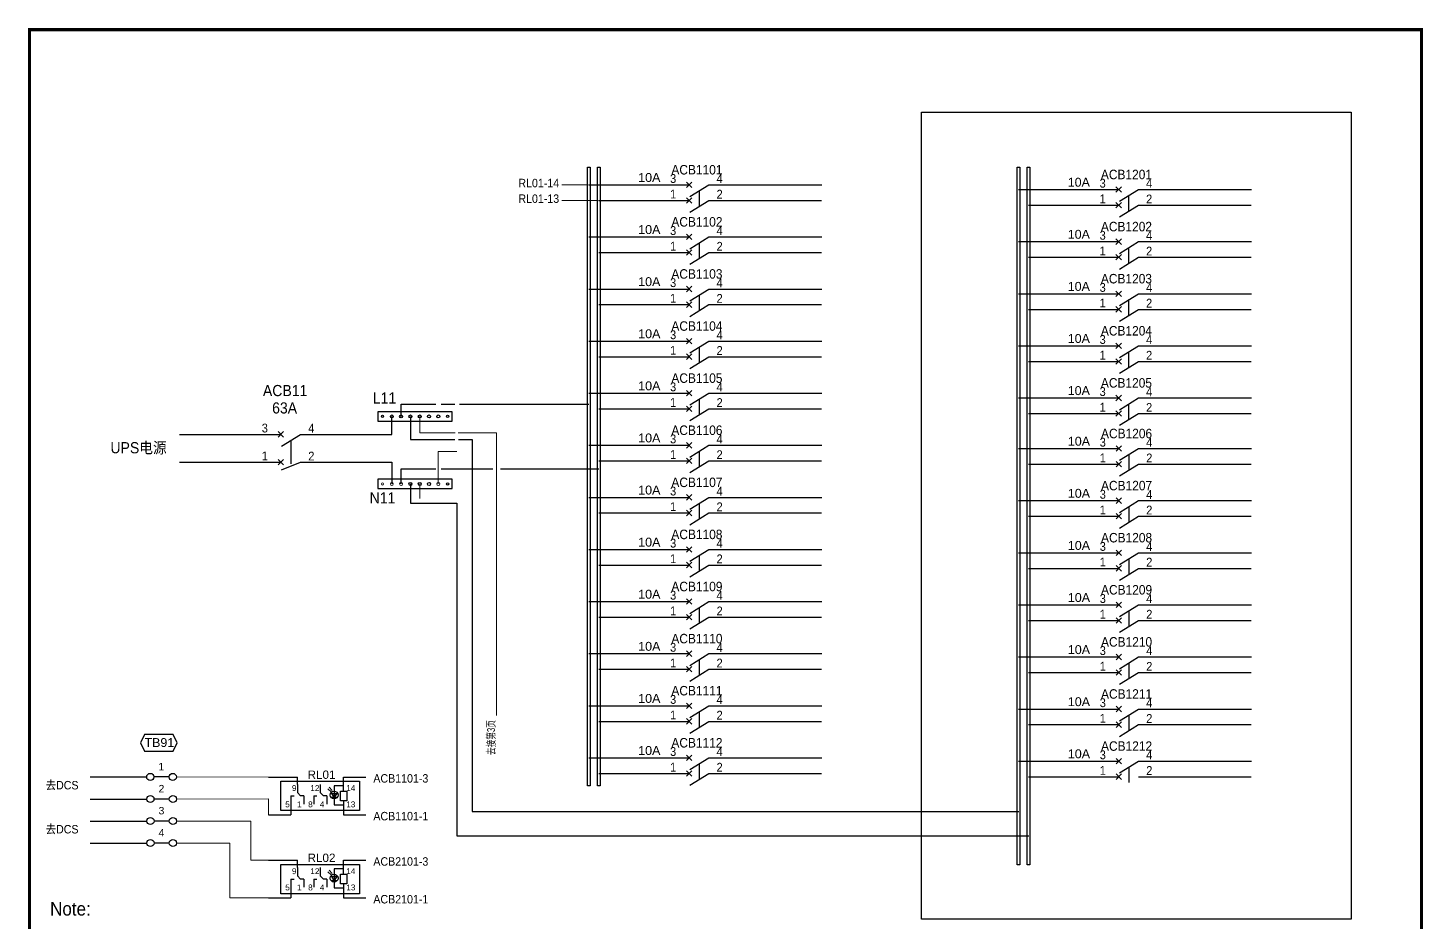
# Model space of a CAD drawing. Extents: x 79822 to 122366, y -56021 to -28815.
# Drawn here: x 91390 to 95515, y -53986 to -51342 of the extents above; entities that cross this region are included whole.
import ezdxf
from ezdxf.enums import TextEntityAlignment as Align

# ---------------------------------------------------------------- set-up
doc = ezdxf.new("R2010")
doc.units = 0
doc.header["$LTSCALE"] = 100
doc.header["$MEASUREMENT"] = 0
for name, color, linetype in [('t', 1, 'Continuous'), ('WIRING', 3, 'Continuous'), ('空气开关', 7, 'Continuous'), ('继电器', 7, 'Continuous')]:
    doc.layers.add(name, color=color, linetype=linetype)
doc.layers.add('细实线', color=7, linetype='Continuous', lineweight=20)
doc.styles.add('HZ', font='arial.ttf', dxfattribs={"width": 0.7})
doc.styles.get("Standard").update_dxf_attribs({"font": ''})
doc.styles.get('Standard').set_extended_font_data('SimSun')

# ---------------------------------------------------------------- blocks, each defined once
blk = doc.blocks.new('供电端子')
at = {"style": 'HZ', "width": 0.7}
blk.add_attdef('供电端子', (0, 0), '', height=17, dxfattribs=at)
blk = doc.blocks.new('两对触点继电器4')
at = {"linetype": 'Continuous'}
for p, q in [((-2.9, 1), (3.93, 1)), ((0, -6.94), (0, 0)), ((0, -6.94), (0, 0)), ((0, 0), (18.62, 0)), ((0, 0), (18.62, 0)), ((3.93, -0.77), (3.93, 1)), ((14.89, 1), (20.16, 1)), ((14.89, -2.31), (14.89, 1)), ((18.62, 0), (18.62, -6.94)), ((18.62, 0), (18.62, -6.94)), ((3.93, -0.77), (3.93, -2.7)), ((3.93, -2.7), (4.7, -3.47)), ((9.33, -0.77), (9.33, -2.7)), ((9.33, -2.7), (10.1, -3.47)), ((14.12, -4.63), (14.12, -2.31)), ((14.12, -2.31), (15.66, -2.31)), ((15.66, -2.31), (15.66, -4.63)), ((2.39, -3.47), (2.39, -7.94)), ((2.39, -3.47), (3.16, -3.47)), ((5.47, -3.47), (4.7, -3.47)), ((5.47, -3.47), (5.47, -5.4)), ((7.79, -3.47), (7.79, -5.4)), ((7.79, -3.47), (8.56, -3.47)), ((10.87, -3.47), (10.1, -3.47)), ((10.87, -3.47), (10.87, -5.4)), ((15.66, -4.63), (14.12, -4.63)), ((14.89, -4.63), (14.89, -7.94)), ((-2.88, -7.94), (2.39, -7.94)), ((18.62, -6.94), (0, -6.94)), ((18.62, -6.94), (0, -6.94)), ((14.89, -7.94), (20.16, -7.94))]:
    blk.add_line(p, q, dxfattribs=at)
at = {"layer": '继电器'}
for p, q in [((1.53, 0), (1.53, 0)), ((11.16, -1.79), (11.95, -2.5)), ((11.45, -1.36), (12.16, -2.15)), ((14.89, -1.06), (12.63, -1.06)), ((12.63, -1.06), (12.63, -5.58)), ((12.05, -3.79), (13.24, -3.79)), ((12.63, -5.58), (14.89, -5.58))]:
    blk.add_line(p, q, dxfattribs=at)
blk.add_lwpolyline([(0, 0), (18.62, 0), (18.62, -6.94), (0, -6.94)], close=True, dxfattribs=at)
blk.add_lwpolyline([(12.05, -2.87), (13.29, -2.87), (12.63, -3.79), (12.1, -2.87)], dxfattribs=at)
blk.add_circle((12.63, -3.27), 0.924, dxfattribs=at)
at = {"style": 'HZ'}
for s, p in [('9', (2.64, -2.31)), ('12', (6.99, -2.31)), ('14', (15.5, -2.31)), ('5', (1.05, -6.17)), ('1', (3.84, -6.17)), ('8', (6.48, -6.17)), ('4', (9.24, -6.17)), ('13', (15.5, -6.17))]:
    blk.add_text(s, height=1.4, dxfattribs=at).set_placement(p)
at = {"layer": '继电器', "style": 'HZ'}
blk.add_attdef('J1', text='', height=2, dxfattribs=at).set_placement((9.65, 0.57), align=Align.CENTER)
blk = doc.blocks.new('图框')
at = {"layer": 't', "color": 7, "const_width": 9.62}
blk.add_lwpolyline([(4115.6, -3151.6), (4115.6, 0), (0, 0), (0, -3151.6)], close=True, dxfattribs=at)
at = {"color": 7, "flags": 8}
for tag, p, height in [('DWG.NAME:', (1381.6, -2910.4), 25), ('PROJECTNAME:', (3125.5, -2912.8), 24), ('PROJECTNAME：', (3339.1, -2913.1), 25), ('DWG.NO.:', (3128.2, -3030.4), 24), ('图纸编号', (3315.4, -3052.4), 24), ('FILENO.:', (3128.7, -3106.1), 24), ('文档号', (3317.7, -3124.1), 24)]:
    blk.add_attdef(tag, p, '', height=height, dxfattribs=at)
for tag, height, p in [('A', 23, (59.9, -2974.9)), ('设计时间', 23, (213.9, -2974.9)), ('RENLIU', 24, (698.2, -2950.4)), ('SHUFENWANG', 24, (885.8, -2950.4)), ('FANGHOU', 24, (1069.7, -2950.4)), ('DANDANLI', 24, (1250, -2950.4)), ('刘仁', 23, (698.2, -3002.2)), ('王姝芬', 23, (885.8, -3002.2)), ('侯方', 23, (1069.7, -3002.2)), ('李丹丹', 23, (1250, -3002.2)), ('#10STATIONONTROLCABINETCOVER', 30, (1777.9, -3017.2)), ('REV.', 24, (59.4, -3063)), ('DATE', 24, (208.9, -3063)), ('DESCRIPTION', 24, (451.7, -3063)), ('PREPARED', 24, (698.2, -3063)), ('CHECKED', 24, (885.8, -3063)), ('SIGNED', 24, (1069.7, -3063)), ('APPROVED', 24, (1250, -3063)), ('PAGEXOFX', 24, (3953.7, -3039.1)), ('图纸名称', 30, (1777.9, -3094.7)), ('第几页共几页', 24, (3953.7, -3114.1))]:
    blk.add_attdef(tag, text='', height=height, dxfattribs=at).set_placement(p, align=Align.MIDDLE)
for tag, p in [('图纸名称:', (1377.8, -2965.9)), ('项目名称：', (3121.6, -2984.3)), ('项目名称：', (3325, -2984.3))]:
    blk.add_attdef(tag, text='', height=25, dxfattribs=at).set_placement(p, align=Align.BOTTOM_LEFT)
at = {"color": 7, "width": 0.8, "flags": 8}
blk.add_attdef('HANGZHOUHOLLYSYSAUTOMATIONCO.,LTD.', text='', height=24, dxfattribs=at).set_placement((2770.1, -3045.7), align=Align.MIDDLE)

msp = doc.modelspace()

# ---------------------------------------------------------------- linework, layer by layer
at = {"color": 43}
for p, q in [((93048.6, -51806.2), (93345.2, -51806.2)), ((93403.8, -51806.2), (93737.5, -51806.2)), ((94318.6, -51820.2), (94615.2, -51820.2)), ((94673.8, -51820.2), (95007.5, -51820.2)), ((93048.6, -51960.2), (93345.2, -51960.2)), ((93403.8, -51960.2), (93737.5, -51960.2)), ((94318.6, -51974.2), (94615.2, -51974.2)), ((94673.8, -51974.2), (95007.5, -51974.2)), ((93048.6, -52114.2), (93345.2, -52114.2)), ((93403.8, -52114.2), (93737.5, -52114.2)), ((94318.6, -52128.2), (94615.2, -52128.2)), ((94673.8, -52128.2), (95007.5, -52128.2)), ((93048.6, -52268.2), (93345.2, -52268.2)), ((93403.8, -52268.2), (93737.5, -52268.2)), ((94318.6, -52282.2), (94615.2, -52282.2)), ((94673.8, -52282.2), (95007.5, -52282.2)), ((93048.6, -52422.2), (93345.2, -52422.2)), ((93403.8, -52422.2), (93737.5, -52422.2)), ((92493.6, -52490.9), (92493.6, -52454.6)), ((92493.6, -52454.6), (92596.5, -52454.6)), ((92611.7, -52454.6), (92652.6, -52454.6)), ((92665.8, -52454.6), (93048.6, -52454.6)), ((94318.6, -52436.2), (94615.2, -52436.2)), ((94673.8, -52436.2), (95007.5, -52436.2)), ((92466.1, -52543.9), (92466.1, -52490.9)), ((92521.1, -52490.9), (92521.1, -52558.7)), ((91838.5, -52543.9), (92138, -52543.9)), ((92196.5, -52543.9), (92466.1, -52543.9)), ((92521.1, -52558.7), (92652.6, -52558.7)), ((92663.1, -52558.7), (92703.2, -52558.7)), ((92703.2, -52558.7), (92703.2, -52927.6)), ((93048.6, -52576.2), (93345.2, -52576.2)), ((93403.8, -52576.2), (93737.5, -52576.2)), ((94318.9, -52585.9), (94615.6, -52585.9)), ((94674.2, -52585.9), (95007.9, -52585.9)), ((93048.6, -52730.2), (93345.2, -52730.2)), ((93403.8, -52730.2), (93737.5, -52730.2)), ((94318.9, -52739.9), (94615.6, -52739.9)), ((94674.2, -52739.9), (95007.9, -52739.9)), ((93048.6, -52884.2), (93345.2, -52884.2)), ((93403.8, -52884.2), (93737.5, -52884.2)), ((94318.9, -52893.9), (94615.6, -52893.9)), ((94674.2, -52893.9), (95007.9, -52893.9)), ((92703.2, -52927.6), (92703.2, -53658.4)), ((93048.6, -53038.2), (93345.2, -53038.2)), ((93403.8, -53038.2), (93737.5, -53038.2)), ((94318.9, -53047.9), (94615.6, -53047.9)), ((94674.2, -53047.9), (95007.9, -53047.9)), ((93048.6, -53192.2), (93345.2, -53192.2)), ((93403.8, -53192.2), (93737.5, -53192.2)), ((94318.9, -53201.9), (94615.6, -53201.9)), ((94674.2, -53201.9), (95007.9, -53201.9)), ((93048.6, -53346.2), (93345.2, -53346.2)), ((93403.8, -53346.2), (93737.5, -53346.2)), ((94318.9, -53355.9), (94615.6, -53355.9)), ((94674.2, -53355.9), (95007.9, -53355.9)), ((93048.6, -53500.2), (93345.2, -53500.2)), ((93403.8, -53500.2), (93737.5, -53500.2)), ((94318.9, -53509.9), (94615.6, -53509.9)), ((94674.2, -53509.9), (95007.9, -53509.9)), ((92703.2, -53658.4), (94320.2, -53658.4))]:
    msp.add_line(p, q, dxfattribs=at)
at = {"color": 6}
for p, q in [((93353.3, -51814.3), (93337.2, -51798.1)), ((93337.2, -51814.3), (93353.3, -51798.1)), ((93347.3, -51841), (93403.8, -51806.2)), ((94623.3, -51828.3), (94607.2, -51812.1)), ((94607.2, -51828.3), (94623.3, -51812.1)), ((93337.2, -51860.4), (93353.3, -51844.2)), ((93353.3, -51860.4), (93337.2, -51844.2)), ((93347.3, -51887.1), (93403.8, -51852.3)), ((94617.3, -51855), (94673.8, -51820.2)), ((94607.2, -51874.4), (94623.3, -51858.2)), ((94623.3, -51874.4), (94607.2, -51858.2)), ((94617.3, -51901.1), (94673.8, -51866.3)), ((93353.3, -51968.3), (93337.2, -51952.1)), ((93337.2, -51968.3), (93353.3, -51952.1)), ((93347.3, -51995), (93403.8, -51960.2)), ((94623.3, -51982.3), (94607.2, -51966.1)), ((94607.2, -51982.3), (94623.3, -51966.1)), ((94617.3, -52009), (94673.8, -51974.2)), ((93353.3, -52014.4), (93337.2, -51998.2)), ((93337.2, -52014.4), (93353.3, -51998.2)), ((93347.3, -52041.1), (93403.8, -52006.3)), ((94623.3, -52028.4), (94607.2, -52012.2)), ((94607.2, -52028.4), (94623.3, -52012.2)), ((94617.3, -52055.1), (94673.8, -52020.3)), ((93337.2, -52122.3), (93353.3, -52106.1)), ((93353.3, -52122.3), (93337.2, -52106.1)), ((93347.3, -52149), (93403.8, -52114.2)), ((94607.2, -52136.3), (94623.3, -52120.1)), ((94623.3, -52136.3), (94607.2, -52120.1)), ((94617.3, -52163), (94673.8, -52128.2)), ((93337.2, -52168.4), (93353.3, -52152.2)), ((93353.3, -52168.4), (93337.2, -52152.2)), ((93347.3, -52195.1), (93403.8, -52160.3)), ((94607.2, -52182.4), (94623.3, -52166.2)), ((94623.3, -52182.4), (94607.2, -52166.2)), ((94617.3, -52209.1), (94673.8, -52174.3)), ((93353.3, -52276.3), (93337.2, -52260.1)), ((93337.2, -52276.3), (93353.3, -52260.1)), ((93353.3, -52322.4), (93337.2, -52306.2)), ((93337.2, -52322.4), (93353.3, -52306.2)), ((93347.3, -52303), (93403.8, -52268.2)), ((94623.3, -52290.3), (94607.2, -52274.1)), ((94607.2, -52290.3), (94623.3, -52274.1)), ((94617.3, -52317), (94673.8, -52282.2)), ((93347.3, -52349.1), (93403.8, -52314.3)), ((94623.3, -52336.4), (94607.2, -52320.2)), ((94607.2, -52336.4), (94623.3, -52320.2)), ((94617.3, -52363.1), (94673.8, -52328.3)), ((93337.2, -52430.3), (93353.3, -52414.1)), ((93353.3, -52430.3), (93337.2, -52414.1)), ((93347.3, -52457), (93403.8, -52422.2)), ((94607.2, -52444.3), (94623.3, -52428.1)), ((94623.3, -52444.3), (94607.2, -52428.1)), ((93337.2, -52476.4), (93353.3, -52460.2)), ((93353.3, -52476.4), (93337.2, -52460.2)), ((93347.3, -52503.1), (93403.8, -52468.3)), ((94617.3, -52471), (94673.8, -52436.2)), ((94607.2, -52490.4), (94623.3, -52474.2)), ((94623.3, -52490.4), (94607.2, -52474.2)), ((94617.3, -52517.1), (94673.8, -52482.3)), ((93353.3, -52584.3), (93337.2, -52568.1)), ((93337.2, -52584.3), (93353.3, -52568.1)), ((93347.3, -52611), (93403.8, -52576.2)), ((94623.7, -52594), (94607.5, -52577.8)), ((94607.5, -52594), (94623.7, -52577.8)), ((94617.7, -52620.6), (94674.2, -52585.9)), ((93353.3, -52630.4), (93337.2, -52614.2)), ((93337.2, -52630.4), (93353.3, -52614.2)), ((93347.3, -52657.1), (93403.8, -52622.3)), ((94623.7, -52640.1), (94607.5, -52623.9)), ((94607.5, -52640.1), (94623.7, -52623.9)), ((94617.7, -52666.8), (94674.2, -52632)), ((93353.3, -52738.3), (93337.2, -52722.1)), ((93337.2, -52738.3), (93353.3, -52722.1)), ((93347.3, -52765), (93403.8, -52730.2)), ((94623.7, -52748), (94607.5, -52731.8)), ((94607.5, -52748), (94623.7, -52731.8)), ((94617.7, -52774.6), (94674.2, -52739.9)), ((93353.3, -52784.4), (93337.2, -52768.2)), ((93337.2, -52784.4), (93353.3, -52768.2)), ((93347.3, -52811.1), (93403.8, -52776.3)), ((94623.7, -52794.1), (94607.5, -52777.9)), ((94607.5, -52794.1), (94623.7, -52777.9)), ((94617.7, -52820.8), (94674.2, -52786)), ((93337.2, -52892.3), (93353.3, -52876.1)), ((93353.3, -52892.3), (93337.2, -52876.1)), ((93347.3, -52919), (93403.8, -52884.2)), ((94607.5, -52902), (94623.7, -52885.8)), ((94623.7, -52902), (94607.5, -52885.8)), ((93337.2, -52938.4), (93353.3, -52922.2)), ((93353.3, -52938.4), (93337.2, -52922.2)), ((94617.7, -52928.6), (94674.2, -52893.9)), ((93347.3, -52965.1), (93403.8, -52930.3)), ((94607.5, -52948.1), (94623.7, -52931.9)), ((94623.7, -52948.1), (94607.5, -52931.9)), ((94617.7, -52974.8), (94674.2, -52940)), ((93353.3, -53046.3), (93337.2, -53030.1)), ((93337.2, -53046.3), (93353.3, -53030.1)), ((93347.3, -53073), (93403.8, -53038.2)), ((94623.7, -53056), (94607.5, -53039.8)), ((94607.5, -53056), (94623.7, -53039.8)), ((94617.7, -53082.6), (94674.2, -53047.9)), ((93353.3, -53092.4), (93337.2, -53076.2)), ((93337.2, -53092.4), (93353.3, -53076.2)), ((93347.3, -53119.1), (93403.8, -53084.3)), ((94623.7, -53102.1), (94607.5, -53085.9)), ((94607.5, -53102.1), (94623.7, -53085.9)), ((94617.7, -53128.8), (94674.2, -53094)), ((93353.3, -53200.3), (93337.2, -53184.1)), ((93337.2, -53200.3), (93353.3, -53184.1)), ((93347.3, -53227), (93403.8, -53192.2)), ((94623.7, -53210), (94607.5, -53193.8)), ((94607.5, -53210), (94623.7, -53193.8)), ((94617.7, -53236.6), (94674.2, -53201.9)), ((93353.3, -53246.4), (93337.2, -53230.2)), ((93337.2, -53246.4), (93353.3, -53230.2)), ((93347.3, -53273.1), (93403.8, -53238.3)), ((94623.7, -53256.1), (94607.5, -53239.9)), ((94607.5, -53256.1), (94623.7, -53239.9)), ((94617.7, -53282.8), (94674.2, -53248)), ((93353.3, -53354.3), (93337.2, -53338.1)), ((93337.2, -53354.3), (93353.3, -53338.1)), ((93347.3, -53381), (93403.8, -53346.2)), ((94623.7, -53364), (94607.5, -53347.8)), ((94607.5, -53364), (94623.7, -53347.8)), ((94617.7, -53390.6), (94674.2, -53355.9)), ((93353.3, -53400.4), (93337.2, -53384.2)), ((93337.2, -53400.4), (93353.3, -53384.2)), ((93347.3, -53427.1), (93403.8, -53392.3)), ((94623.7, -53410.1), (94607.5, -53393.9)), ((94607.5, -53410.1), (94623.7, -53393.9)), ((94617.7, -53436.8), (94674.2, -53402)), ((93337.2, -53508.3), (93353.3, -53492.1)), ((93353.3, -53508.3), (93337.2, -53492.1)), ((93347.3, -53535), (93403.8, -53500.2)), ((94607.5, -53518), (94623.7, -53501.8)), ((94623.7, -53518), (94607.5, -53501.8)), ((93337.2, -53554.4), (93353.3, -53538.2)), ((93353.3, -53554.4), (93337.2, -53538.2)), ((94617.7, -53544.6), (94674.2, -53509.9)), ((93347.3, -53581.1), (93403.8, -53546.3)), ((94607.5, -53564.1), (94623.7, -53547.9)), ((94623.7, -53564.1), (94607.5, -53547.9))]:
    msp.add_line(p, q, dxfattribs=at)
at = {"color": 5}
for p, q in [((93078.3, -51852.3), (93345.2, -51852.3)), ((93403.8, -51852.3), (93736.9, -51852.3)), ((94348.3, -51866.3), (94615.2, -51866.3)), ((94673.8, -51866.3), (95006.9, -51866.3)), ((93078.3, -52006.3), (93345.2, -52006.3)), ((93403.8, -52006.3), (93736.9, -52006.3)), ((94348.3, -52020.3), (94615.2, -52020.3)), ((94673.8, -52020.3), (95006.9, -52020.3)), ((93078.3, -52160.3), (93345.2, -52160.3)), ((93403.8, -52160.3), (93736.9, -52160.3)), ((94348.3, -52174.3), (94615.2, -52174.3)), ((94673.8, -52174.3), (95006.9, -52174.3)), ((93078.3, -52314.3), (93345.2, -52314.3)), ((93403.8, -52314.3), (93736.9, -52314.3)), ((94348.3, -52328.3), (94615.2, -52328.3)), ((94673.8, -52328.3), (95006.9, -52328.3)), ((93078.3, -52468.3), (93345.2, -52468.3)), ((93403.8, -52468.3), (93736.9, -52468.3)), ((94348.3, -52482.3), (94615.2, -52482.3)), ((94673.8, -52482.3), (95006.9, -52482.3)), ((91838.4, -52626.3), (92138, -52626.3)), ((92196.5, -52626.3), (92466.1, -52626.3)), ((92466.1, -52626.3), (92466.1, -52690.6)), ((93078.3, -52622.3), (93345.2, -52622.3)), ((93403.8, -52622.3), (93736.9, -52622.3)), ((94348.6, -52632), (94615.6, -52632)), ((94674.2, -52632), (95007.3, -52632)), ((92493.6, -52690.6), (92493.6, -52646)), ((92493.6, -52646), (92596.5, -52646)), ((92612, -52646), (92712, -52646)), ((92712, -52646), (92765, -52646)), ((92787.7, -52646), (92820.8, -52646)), ((92820.8, -52646), (93078.3, -52646)), ((92521.1, -52690.6), (92521.1, -52746.9)), ((92521.1, -52746.9), (92658.6, -52746.9)), ((92658.6, -52746.9), (92658.6, -52927.1)), ((93078.3, -52776.3), (93345.2, -52776.3)), ((93403.8, -52776.3), (93736.9, -52776.3)), ((94348.6, -52786), (94615.6, -52786)), ((94674.2, -52786), (95007.3, -52786)), ((92658.6, -52927.1), (92658.6, -53731.1)), ((93078.3, -52930.3), (93345.2, -52930.3)), ((93403.8, -52930.3), (93736.9, -52930.3)), ((94348.6, -52940), (94615.6, -52940)), ((94674.2, -52940), (95007.3, -52940)), ((93078.3, -53084.3), (93345.2, -53084.3)), ((93403.8, -53084.3), (93736.9, -53084.3)), ((94348.6, -53094), (94615.6, -53094)), ((94674.2, -53094), (95007.3, -53094)), ((93078.3, -53238.3), (93345.2, -53238.3)), ((93403.8, -53238.3), (93736.9, -53238.3)), ((94348.6, -53248), (94615.6, -53248)), ((94674.2, -53248), (95007.3, -53248)), ((93078.3, -53392.3), (93345.2, -53392.3)), ((93403.8, -53392.3), (93736.9, -53392.3)), ((94348.6, -53402), (94615.6, -53402)), ((94674.2, -53402), (95007.3, -53402)), ((93078.3, -53546.3), (93345.2, -53546.3)), ((93403.8, -53546.3), (93736.9, -53546.3)), ((94348.6, -53556), (94615.6, -53556)), ((94674.2, -53556), (95007.3, -53556)), ((92658.6, -53731.1), (94350, -53731.1))]:
    msp.add_line(p, q, dxfattribs=at)
for p, q in [((92146, -52552), (92129.9, -52535.8)), ((92129.9, -52552), (92146, -52535.8)), ((92140, -52578.7), (92196.5, -52543.9)), ((92129.9, -52634.4), (92146, -52618.2)), ((92146, -52634.4), (92129.9, -52618.2)), ((92140, -52648.4), (92196.5, -52626.3))]:
    msp.add_line(p, q)
at = {"color": 7}
for p, q in [((91574, -53556.7), (91741.4, -53556.7)), ((91574, -53621.9), (91741.7, -53621.9)), ((91574, -53686.9), (91741.8, -53686.9)), ((91574, -53752), (91741.8, -53752))]:
    msp.add_line(p, q, dxfattribs=at)
at = {"color": 7, "linetype": 'Continuous'}
for p, q in [((91807.8, -53556.7), (91762.5, -53556.7)), ((91808.2, -53621.9), (91762.9, -53621.9)), ((91808.2, -53686.9), (91763, -53686.9)), ((91808.2, -53752), (91763, -53752))]:
    msp.add_line(p, q, dxfattribs=at)
at = {"color": 1}
msp.add_lwpolyline([(94031.8, -51591.9), (95302.4, -51591.9), (95302.4, -53976.9), (94031.8, -53976.9)], close=True, dxfattribs=at)
at = {"color": 43}
for points in [[(93052.6, -51754.5), (93052.6, -53583.3), (93044.7, -53583.3), (93044.7, -51754.5)], [(94323.3, -51754.5), (94323.3, -53816.2), (94315.5, -53816.2), (94315.5, -51754.5)], [(92424.9, -52504.7), (92644.9, -52504.7), (92644.9, -52477.2), (92424.9, -52477.2)]]:
    msp.add_lwpolyline(points, close=True, dxfattribs=at)
at = {"color": 5}
for points in [[(93081.7, -51754.5), (93081.7, -53583.3), (93073.9, -53583.3), (93073.9, -51754.5)], [(94352.5, -51754.5), (94352.5, -53816.2), (94344.6, -53816.2), (94344.6, -51754.5)], [(92424.9, -52704.3), (92644.9, -52704.3), (92644.9, -52676.8), (92424.9, -52676.8)]]:
    msp.add_lwpolyline(points, close=True, dxfattribs=at)
at = {"color": 3}
msp.add_lwpolyline([(91819.5, -53431.6), (91734.8, -53431.6), (91722.7, -53455.8), (91734.8, -53480), (91819.5, -53480), (91831.6, -53455.8), (91819.5, -53431.6)], dxfattribs=at)
for centre, radius in [((92438.6, -52490.9), 3.3), ((92466.1, -52490.9), 4.4), ((92493.6, -52490.9), 4.4), ((92521.1, -52490.9), 4.4), ((92548.6, -52490.9), 4.4), ((92576.1, -52490.9), 4.4), ((92603.6, -52490.9), 4.4), ((92631.1, -52490.9), 3.3), ((92521.1, -52690.6), 4.4), ((92548.6, -52690.6), 4.4), ((92576.1, -52690.6), 4.4), ((92631.1, -52690.6), 3.3)]:
    msp.add_circle(centre, radius)
at = {"lineweight": 20}
for centre, radius in [((92438.6, -52690.6), 3.3), ((92466.1, -52690.6), 4.4), ((92493.6, -52690.6), 4.4), ((92603.6, -52690.6), 4.4)]:
    msp.add_circle(centre, radius, dxfattribs=at)
at = {"layer": 'WIRING', "color": 3}
for centre in [(91751.9, -53556.7), (91818.4, -53556.7), (91752.3, -53621.9), (91818.8, -53621.9), (91752.4, -53686.9), (91818.8, -53686.9), (91752.4, -53752), (91818.8, -53752)]:
    msp.add_circle(centre, 10.6, dxfattribs=at)
at = {"layer": '空气开关', "color": 6}
for p, q in [((93375.6, -51869.7), (93375.6, -51823.6)), ((94645.6, -51883.7), (94645.6, -51837.6)), ((93375.6, -52023.7), (93375.6, -51977.6)), ((94645.6, -52037.7), (94645.6, -51991.6)), ((93375.6, -52177.7), (93375.6, -52131.6)), ((94645.6, -52191.7), (94645.6, -52145.6)), ((93375.6, -52331.7), (93375.6, -52285.6)), ((94645.6, -52345.7), (94645.6, -52299.6)), ((93375.6, -52485.7), (93375.6, -52439.6)), ((94645.6, -52499.7), (94645.6, -52453.6)), ((93375.6, -52639.7), (93375.6, -52593.6)), ((94645.9, -52649.4), (94645.9, -52603.3)), ((93375.6, -52793.7), (93375.6, -52747.6)), ((94645.9, -52803.4), (94645.9, -52757.3)), ((93375.6, -52947.7), (93375.6, -52901.6)), ((94645.9, -52957.4), (94645.9, -52911.3)), ((93375.6, -53101.7), (93375.6, -53055.6)), ((94645.9, -53111.4), (94645.9, -53065.3)), ((93375.6, -53255.7), (93375.6, -53209.6)), ((94645.9, -53265.4), (94645.9, -53219.3)), ((93375.6, -53409.7), (93375.6, -53363.6)), ((94645.9, -53419.4), (94645.9, -53373.3)), ((93375.6, -53563.7), (93375.6, -53517.6)), ((94645.9, -53573.4), (94645.9, -53527.3))]:
    msp.add_line(p, q, dxfattribs=at)
at = {"layer": '空气开关'}
msp.add_line((92168.3, -52631), (92168.3, -52561.3), dxfattribs=at)
at = {"layer": '细实线', "color": 43}
for p, q in [((93046.5, -51806.4), (92968.3, -51806.4)), ((92548.6, -52490.9), (92548.6, -52539.8)), ((92548.6, -52539.8), (92653, -52539.8)), ((92662, -52539.8), (92775.4, -52539.8)), ((92775.4, -52539.8), (92775.4, -53375.2))]:
    msp.add_line(p, q, dxfattribs=at)
at = {"layer": '细实线', "color": 5}
for p, q in [((93076.2, -51852.5), (92968.3, -51852.5)), ((92603.6, -52690.6), (92603.6, -52594.5)), ((92603.6, -52594.5), (92658, -52594.5)), ((92548.6, -52690.6), (92548.6, -52733.8))]:
    msp.add_line(p, q, dxfattribs=at)
at = {"layer": '细实线', "color": 0}
for p, q in [((92101.6, -53556.9), (91829, -53556.7)), ((92101.8, -53621.6), (91829.4, -53621.9)), ((92101.8, -53668.5), (92101.8, -53621.6)), ((91829.4, -53686.9), (92049.1, -53686.9)), ((92049.1, -53802.6), (92049.1, -53686.9)), ((91829.4, -53752), (91987.1, -53752)), ((91987.1, -53752), (91987.1, -53914.2)), ((92101.6, -53802.6), (92049.1, -53802.6)), ((92101.8, -53914.2), (91987.1, -53914.2))]:
    msp.add_line(p, q, dxfattribs=at)

# ---------------------------------------------------------------- block references
at = {"color": 1}
msp.add_blockref('图框', (91394.9, -51347.2), dxfattribs=at)
ref = msp.add_blockref('供电端子', (93227.4, -51797.7), dxfattribs=dict(xscale=0.9349999999976717, yscale=0.9349999999976717))
ref.add_attrib('供电端子', '10A', dxfattribs={"height": 26.4, "style": 'HZ'}).set_placement((93227.4, -51797.7), align=Align.CENTER)
ref = msp.add_blockref('供电端子', (93368.2, -51775.7), dxfattribs=dict(xscale=0.9349999999976717, yscale=0.9349999999976717))
ref.add_attrib('供电端子', 'ACB1101', dxfattribs={"height": 28.05, "style": 'HZ', "width": 0.9}).set_placement((93368.2, -51775.7), align=Align.CENTER)
ref = msp.add_blockref('供电端子', (94638.2, -51789.7), dxfattribs=dict(xscale=0.9349999999976717, yscale=0.9349999999976717))
ref.add_attrib('供电端子', 'ACB1201', dxfattribs={"height": 28.05, "style": 'HZ', "width": 0.9}).set_placement((94638.2, -51789.7), align=Align.CENTER)
ref = msp.add_blockref('供电端子', (92840.3, -51813.5), dxfattribs=dict(xscale=0.9349999999976717, yscale=0.9349999999976717))
ref.add_attrib('供电端子', 'RL01-14', (92840.3, -51813.5), dxfattribs={"height": 25, "style": 'HZ', "width": 0.9})
ref = msp.add_blockref('供电端子', (94497.4, -51811.7), dxfattribs=dict(xscale=0.9349999999976717, yscale=0.9349999999976717))
ref.add_attrib('供电端子', '10A', dxfattribs={"height": 26.4, "style": 'HZ'}).set_placement((94497.4, -51811.7), align=Align.CENTER)
ref = msp.add_blockref('供电端子', (92840.3, -51859.6), dxfattribs=dict(xscale=0.9349999999976717, yscale=0.9349999999976717))
ref.add_attrib('供电端子', 'RL01-13', (92840.3, -51859.6), dxfattribs={"height": 25, "style": 'HZ', "width": 0.9})
ref = msp.add_blockref('供电端子', (93227.4, -51951.7), dxfattribs=dict(xscale=0.9349999999976717, yscale=0.9349999999976717))
ref.add_attrib('供电端子', '10A', dxfattribs={"height": 26.4, "style": 'HZ'}).set_placement((93227.4, -51951.7), align=Align.CENTER)
ref = msp.add_blockref('供电端子', (93368.2, -51929.7), dxfattribs=dict(xscale=0.9349999999976717, yscale=0.9349999999976717))
ref.add_attrib('供电端子', 'ACB1102', dxfattribs={"height": 28.05, "style": 'HZ', "width": 0.9}).set_placement((93368.2, -51929.7), align=Align.CENTER)
ref = msp.add_blockref('供电端子', (94638.2, -51943.7), dxfattribs=dict(xscale=0.9349999999976717, yscale=0.9349999999976717))
ref.add_attrib('供电端子', 'ACB1202', dxfattribs={"height": 28.05, "style": 'HZ', "width": 0.9}).set_placement((94638.2, -51943.7), align=Align.CENTER)
ref = msp.add_blockref('供电端子', (94497.4, -51965.7), dxfattribs=dict(xscale=0.9349999999976717, yscale=0.9349999999976717))
ref.add_attrib('供电端子', '10A', dxfattribs={"height": 26.4, "style": 'HZ'}).set_placement((94497.4, -51965.7), align=Align.CENTER)
ref = msp.add_blockref('供电端子', (93368.2, -52083.7), dxfattribs=dict(xscale=0.9349999999976717, yscale=0.9349999999976717))
ref.add_attrib('供电端子', 'ACB1103', dxfattribs={"height": 28.05, "style": 'HZ', "width": 0.9}).set_placement((93368.2, -52083.7), align=Align.CENTER)
ref = msp.add_blockref('供电端子', (93227.4, -52105.7), dxfattribs=dict(xscale=0.9349999999976717, yscale=0.9349999999976717))
ref.add_attrib('供电端子', '10A', dxfattribs={"height": 26.4, "style": 'HZ'}).set_placement((93227.4, -52105.7), align=Align.CENTER)
ref = msp.add_blockref('供电端子', (94497.4, -52119.7), dxfattribs=dict(xscale=0.9349999999976717, yscale=0.9349999999976717))
ref.add_attrib('供电端子', '10A', dxfattribs={"height": 26.4, "style": 'HZ'}).set_placement((94497.4, -52119.7), align=Align.CENTER)
ref = msp.add_blockref('供电端子', (94638.2, -52097.7), dxfattribs=dict(xscale=0.9349999999976717, yscale=0.9349999999976717))
ref.add_attrib('供电端子', 'ACB1203', dxfattribs={"height": 28.05, "style": 'HZ', "width": 0.9}).set_placement((94638.2, -52097.7), align=Align.CENTER)
ref = msp.add_blockref('供电端子', (93368.2, -52237.7), dxfattribs=dict(xscale=0.9349999999976717, yscale=0.9349999999976717))
ref.add_attrib('供电端子', 'ACB1104', dxfattribs={"height": 28.05, "style": 'HZ', "width": 0.9}).set_placement((93368.2, -52237.7), align=Align.CENTER)
ref = msp.add_blockref('供电端子', (94638.2, -52251.7), dxfattribs=dict(xscale=0.9349999999976717, yscale=0.9349999999976717))
ref.add_attrib('供电端子', 'ACB1204', dxfattribs={"height": 28.05, "style": 'HZ', "width": 0.9}).set_placement((94638.2, -52251.7), align=Align.CENTER)
ref = msp.add_blockref('供电端子', (93227.4, -52259.7), dxfattribs=dict(xscale=0.9349999999976717, yscale=0.9349999999976717))
ref.add_attrib('供电端子', '10A', dxfattribs={"height": 26.4, "style": 'HZ'}).set_placement((93227.4, -52259.7), align=Align.CENTER)
ref = msp.add_blockref('供电端子', (94497.4, -52273.7), dxfattribs=dict(xscale=0.9349999999976717, yscale=0.9349999999976717))
ref.add_attrib('供电端子', '10A', dxfattribs={"height": 26.4, "style": 'HZ'}).set_placement((94497.4, -52273.7), align=Align.CENTER)
ref = msp.add_blockref('供电端子', (93227.4, -52413.7), dxfattribs=dict(xscale=0.9349999999976717, yscale=0.9349999999976717))
ref.add_attrib('供电端子', '10A', dxfattribs={"height": 26.4, "style": 'HZ'}).set_placement((93227.4, -52413.7), align=Align.CENTER)
ref = msp.add_blockref('供电端子', (93368.2, -52391.7), dxfattribs=dict(xscale=0.9349999999976717, yscale=0.9349999999976717))
ref.add_attrib('供电端子', 'ACB1105', dxfattribs={"height": 28.05, "style": 'HZ', "width": 0.9}).set_placement((93368.2, -52391.7), align=Align.CENTER)
ref = msp.add_blockref('供电端子', (94638.2, -52405.7), dxfattribs=dict(xscale=0.9349999999976717, yscale=0.9349999999976717))
ref.add_attrib('供电端子', 'ACB1205', dxfattribs={"height": 28.05, "style": 'HZ', "width": 0.9}).set_placement((94638.2, -52405.7), align=Align.CENTER)
ref = msp.add_blockref('供电端子', (94497.4, -52427.7), dxfattribs=dict(xscale=0.9349999999976717, yscale=0.9349999999976717))
ref.add_attrib('供电端子', '10A', dxfattribs={"height": 26.4, "style": 'HZ'}).set_placement((94497.4, -52427.7), align=Align.CENTER)
ref = msp.add_blockref('供电端子', (93227.4, -52567.7), dxfattribs=dict(xscale=0.9349999999976717, yscale=0.9349999999976717))
ref.add_attrib('供电端子', '10A', dxfattribs={"height": 26.4, "style": 'HZ'}).set_placement((93227.4, -52567.7), align=Align.CENTER)
ref = msp.add_blockref('供电端子', (93368.2, -52545.7), dxfattribs=dict(xscale=0.9349999999976717, yscale=0.9349999999976717))
ref.add_attrib('供电端子', 'ACB1106', dxfattribs={"height": 28.05, "style": 'HZ', "width": 0.9}).set_placement((93368.2, -52545.7), align=Align.CENTER)
ref = msp.add_blockref('供电端子', (94497.8, -52577.4), dxfattribs=dict(xscale=0.9349999999976717, yscale=0.9349999999976717))
ref.add_attrib('供电端子', '10A', dxfattribs={"height": 26.4, "style": 'HZ'}).set_placement((94497.8, -52577.4), align=Align.CENTER)
ref = msp.add_blockref('供电端子', (94638.6, -52555.4), dxfattribs=dict(xscale=0.9349999999976717, yscale=0.9349999999976717))
ref.add_attrib('供电端子', 'ACB1206', dxfattribs={"height": 28.05, "style": 'HZ', "width": 0.9}).set_placement((94638.6, -52555.4), align=Align.CENTER)
ref = msp.add_blockref('供电端子', (93368.2, -52699.7), dxfattribs=dict(xscale=0.9349999999976717, yscale=0.9349999999976717))
ref.add_attrib('供电端子', 'ACB1107', dxfattribs={"height": 28.05, "style": 'HZ', "width": 0.9}).set_placement((93368.2, -52699.7), align=Align.CENTER)
ref = msp.add_blockref('供电端子', (93227.4, -52721.7), dxfattribs=dict(xscale=0.9349999999976717, yscale=0.9349999999976717))
ref.add_attrib('供电端子', '10A', dxfattribs={"height": 26.4, "style": 'HZ'}).set_placement((93227.4, -52721.7), align=Align.CENTER)
ref = msp.add_blockref('供电端子', (94497.8, -52731.4), dxfattribs=dict(xscale=0.9349999999976717, yscale=0.9349999999976717))
ref.add_attrib('供电端子', '10A', dxfattribs={"height": 26.4, "style": 'HZ'}).set_placement((94497.8, -52731.4), align=Align.CENTER)
ref = msp.add_blockref('供电端子', (94638.6, -52709.4), dxfattribs=dict(xscale=0.9349999999976717, yscale=0.9349999999976717))
ref.add_attrib('供电端子', 'ACB1207', dxfattribs={"height": 28.05, "style": 'HZ', "width": 0.9}).set_placement((94638.6, -52709.4), align=Align.CENTER)
ref = msp.add_blockref('供电端子', (93368.2, -52853.7), dxfattribs=dict(xscale=0.9349999999976717, yscale=0.9349999999976717))
ref.add_attrib('供电端子', 'ACB1108', dxfattribs={"height": 28.05, "style": 'HZ', "width": 0.9}).set_placement((93368.2, -52853.7), align=Align.CENTER)
ref = msp.add_blockref('供电端子', (94638.6, -52863.4), dxfattribs=dict(xscale=0.9349999999976717, yscale=0.9349999999976717))
ref.add_attrib('供电端子', 'ACB1208', dxfattribs={"height": 28.05, "style": 'HZ', "width": 0.9}).set_placement((94638.6, -52863.4), align=Align.CENTER)
ref = msp.add_blockref('供电端子', (93227.4, -52875.7), dxfattribs=dict(xscale=0.9349999999976717, yscale=0.9349999999976717))
ref.add_attrib('供电端子', '10A', dxfattribs={"height": 26.4, "style": 'HZ'}).set_placement((93227.4, -52875.7), align=Align.CENTER)
ref = msp.add_blockref('供电端子', (94497.8, -52885.4), dxfattribs=dict(xscale=0.9349999999976717, yscale=0.9349999999976717))
ref.add_attrib('供电端子', '10A', dxfattribs={"height": 26.4, "style": 'HZ'}).set_placement((94497.8, -52885.4), align=Align.CENTER)
ref = msp.add_blockref('供电端子', (93227.4, -53029.7), dxfattribs=dict(xscale=0.9349999999976717, yscale=0.9349999999976717))
ref.add_attrib('供电端子', '10A', dxfattribs={"height": 26.4, "style": 'HZ'}).set_placement((93227.4, -53029.7), align=Align.CENTER)
ref = msp.add_blockref('供电端子', (93368.2, -53007.7), dxfattribs=dict(xscale=0.9349999999976717, yscale=0.9349999999976717))
ref.add_attrib('供电端子', 'ACB1109', dxfattribs={"height": 28.05, "style": 'HZ', "width": 0.9}).set_placement((93368.2, -53007.7), align=Align.CENTER)
ref = msp.add_blockref('供电端子', (94638.6, -53017.4), dxfattribs=dict(xscale=0.9349999999976717, yscale=0.9349999999976717))
ref.add_attrib('供电端子', 'ACB1209', dxfattribs={"height": 28.05, "style": 'HZ', "width": 0.9}).set_placement((94638.6, -53017.4), align=Align.CENTER)
ref = msp.add_blockref('供电端子', (94497.8, -53039.4), dxfattribs=dict(xscale=0.9349999999976717, yscale=0.9349999999976717))
ref.add_attrib('供电端子', '10A', dxfattribs={"height": 26.4, "style": 'HZ'}).set_placement((94497.8, -53039.4), align=Align.CENTER)
ref = msp.add_blockref('供电端子', (93368.2, -53161.7), dxfattribs=dict(xscale=0.9349999999976717, yscale=0.9349999999976717))
ref.add_attrib('供电端子', 'ACB1110', dxfattribs={"height": 28.05, "style": 'HZ', "width": 0.9}).set_placement((93368.2, -53161.7), align=Align.CENTER)
ref = msp.add_blockref('供电端子', (93227.4, -53183.7), dxfattribs=dict(xscale=0.9349999999976717, yscale=0.9349999999976717))
ref.add_attrib('供电端子', '10A', dxfattribs={"height": 26.4, "style": 'HZ'}).set_placement((93227.4, -53183.7), align=Align.CENTER)
ref = msp.add_blockref('供电端子', (94497.8, -53193.4), dxfattribs=dict(xscale=0.9349999999976717, yscale=0.9349999999976717))
ref.add_attrib('供电端子', '10A', dxfattribs={"height": 26.4, "style": 'HZ'}).set_placement((94497.8, -53193.4), align=Align.CENTER)
ref = msp.add_blockref('供电端子', (94638.6, -53171.4), dxfattribs=dict(xscale=0.9349999999976717, yscale=0.9349999999976717))
ref.add_attrib('供电端子', 'ACB1210', dxfattribs={"height": 28.05, "style": 'HZ', "width": 0.9}).set_placement((94638.6, -53171.4), align=Align.CENTER)
ref = msp.add_blockref('供电端子', (93368.2, -53315.7), dxfattribs=dict(xscale=0.9349999999976717, yscale=0.9349999999976717))
ref.add_attrib('供电端子', 'ACB1111', dxfattribs={"height": 28.05, "style": 'HZ', "width": 0.9}).set_placement((93368.2, -53315.7), align=Align.CENTER)
ref = msp.add_blockref('供电端子', (94638.6, -53325.4), dxfattribs=dict(xscale=0.9349999999976717, yscale=0.9349999999976717))
ref.add_attrib('供电端子', 'ACB1211', dxfattribs={"height": 28.05, "style": 'HZ', "width": 0.9}).set_placement((94638.6, -53325.4), align=Align.CENTER)
ref = msp.add_blockref('供电端子', (93227.4, -53337.7), dxfattribs=dict(xscale=0.9349999999976717, yscale=0.9349999999976717))
ref.add_attrib('供电端子', '10A', dxfattribs={"height": 26.4, "style": 'HZ'}).set_placement((93227.4, -53337.7), align=Align.CENTER)
ref = msp.add_blockref('供电端子', (94497.8, -53347.4), dxfattribs=dict(xscale=0.9349999999976717, yscale=0.9349999999976717))
ref.add_attrib('供电端子', '10A', dxfattribs={"height": 26.4, "style": 'HZ'}).set_placement((94497.8, -53347.4), align=Align.CENTER)
ref = msp.add_blockref('供电端子', (93368.2, -53469.7), dxfattribs=dict(xscale=0.9349999999976717, yscale=0.9349999999976717))
ref.add_attrib('供电端子', 'ACB1112', dxfattribs={"height": 28.05, "style": 'HZ', "width": 0.9}).set_placement((93368.2, -53469.7), align=Align.CENTER)
ref = msp.add_blockref('供电端子', (94638.6, -53479.4), dxfattribs=dict(xscale=0.9349999999976717, yscale=0.9349999999976717))
ref.add_attrib('供电端子', 'ACB1212', dxfattribs={"height": 28.05, "style": 'HZ', "width": 0.9}).set_placement((94638.6, -53479.4), align=Align.CENTER)
ref = msp.add_blockref('供电端子', (93227.4, -53491.7), dxfattribs=dict(xscale=0.9349999999976717, yscale=0.9349999999976717))
ref.add_attrib('供电端子', '10A', dxfattribs={"height": 26.4, "style": 'HZ'}).set_placement((93227.4, -53491.7), align=Align.CENTER)
ref = msp.add_blockref('供电端子', (94497.8, -53501.4), dxfattribs=dict(xscale=0.9349999999976717, yscale=0.9349999999976717))
ref.add_attrib('供电端子', '10A', dxfattribs={"height": 26.4, "style": 'HZ'}).set_placement((94497.8, -53501.4), align=Align.CENTER)
ref = msp.add_blockref('供电端子', (91793.1, -53537.1), dxfattribs=dict(xscale=0.9349999999976717, yscale=0.9349999999976717, zscale=0.9349999999999999))
ref.add_attrib('供电端子', '1', dxfattribs={"height": 22, "style": 'HZ'}).set_placement((91793.1, -53537.1), align=Align.RIGHT)
ref = msp.add_blockref('供电端子', (91442.6, -53593.5), dxfattribs=dict(xscale=0.9349999999976717, yscale=0.9349999999976717))
ref.add_attrib('供电端子', '去DCS ', (91442.6, -53593.5), dxfattribs={"height": 25, "style": 'HZ', "width": 0.9})
ref = msp.add_blockref('供电端子', (91793.5, -53602.2), dxfattribs=dict(xscale=0.9349999999976717, yscale=0.9349999999976717, zscale=0.9349999999999999))
ref.add_attrib('供电端子', '2', dxfattribs={"height": 22, "style": 'HZ'}).set_placement((91793.5, -53602.2), align=Align.RIGHT)
ref = msp.add_blockref('供电端子', (92411.5, -53573.4), dxfattribs=dict(xscale=0.9349999999976717, yscale=0.9349999999976717))
ref.add_attrib('供电端子', 'ACB1101-3', (92411.5, -53573.4), dxfattribs={"height": 25, "style": 'HZ', "width": 0.9})
ref = msp.add_blockref('供电端子', (91793.5, -53667.3), dxfattribs=dict(xscale=0.9349999999976717, yscale=0.9349999999976717, zscale=0.9349999999999999))
ref.add_attrib('供电端子', '3', dxfattribs={"height": 22, "style": 'HZ'}).set_placement((91793.5, -53667.3), align=Align.RIGHT)
ref = msp.add_blockref('供电端子', (92411.5, -53685), dxfattribs=dict(xscale=0.9349999999976717, yscale=0.9349999999976717))
ref.add_attrib('供电端子', 'ACB1101-1', (92411.5, -53685), dxfattribs={"height": 25, "style": 'HZ', "width": 0.9})
ref = msp.add_blockref('供电端子', (91442.6, -53723.7), dxfattribs=dict(xscale=0.9349999999976717, yscale=0.9349999999976717))
ref.add_attrib('供电端子', '去DCS ', (91442.6, -53723.7), dxfattribs={"height": 25, "style": 'HZ', "width": 0.9})
ref = msp.add_blockref('供电端子', (91793.5, -53732.4), dxfattribs=dict(xscale=0.9349999999976717, yscale=0.9349999999976717, zscale=0.9349999999999999))
ref.add_attrib('供电端子', '4', dxfattribs={"height": 22, "style": 'HZ'}).set_placement((91793.5, -53732.4), align=Align.RIGHT)
ref = msp.add_blockref('供电端子', (92411.5, -53819), dxfattribs=dict(xscale=0.9349999999976717, yscale=0.9349999999976717))
ref.add_attrib('供电端子', 'ACB2101-3', (92411.5, -53819), dxfattribs={"height": 25, "style": 'HZ', "width": 0.9})
ref = msp.add_blockref('供电端子', (92411.5, -53930.6), dxfattribs=dict(xscale=0.9349999999976717, yscale=0.9349999999976717))
ref.add_attrib('供电端子', 'ACB2101-1', (92411.5, -53930.6), dxfattribs={"height": 25, "style": 'HZ', "width": 0.9})
at = {"layer": '继电器'}
ref = msp.add_blockref('两对触点继电器4', (92137.8, -53569.4), dxfattribs=dict(at, xscale=12.48000000001048, yscale=12.48000000000684, zscale=12.48))
ref.add_attrib('J1', 'RL01', dxfattribs={"height": 24.7, "style": 'HZ'}).set_placement((92258.2, -53562.3), align=Align.CENTER)
ref = msp.add_blockref('两对触点继电器4', (92137.8, -53815.1), dxfattribs=dict(at, xscale=12.48000000001048, yscale=12.48000000000684, zscale=12.48))
ref.add_attrib('J1', 'RL02', dxfattribs={"height": 24.7, "style": 'HZ'}).set_placement((92258.2, -53808), align=Align.CENTER)

# ---------------------------------------------------------------- texts
at = {"style": 'HZ', "width": 0.9}
for s, p in [('ACB11', (92085, -52430.9)), ('L11', (92409.9, -52452.7)), ('63A', (92112.2, -52482.3)), ('UPS电源', (91634.1, -52599.9)), ('N11', (92400.5, -52748.1))]:
    msp.add_text(s, height=33, dxfattribs=at).set_placement(p)
at = {"style": 'HZ', "width": 0.7}
msp.add_text('去接第3页', height=23.1, rotation=90, dxfattribs=at).set_placement((92771.1, -53491.7))
at = {"color": 7, "style": 'HZ'}
msp.add_text('TB91', height=26.24, dxfattribs=at).set_placement((91735, -53468.1))
at = {"color": 3, "style": 'HZ', "width": 0.9}
msp.add_text('Note:', height=40, dxfattribs=at).set_placement((91455.7, -53966.4))
at = {"layer": '空气开关', "style": 'HZ', "width": 0.9}
for s, p in [('3', (93288.8, -51800.5)), ('4', (93426.2, -51800.9)), ('3', (94558.8, -51814.5)), ('4', (94696.2, -51815)), ('1', (93288.8, -51846.6)), ('2', (93426.2, -51847)), ('1', (94558.8, -51860.6)), ('2', (94696.2, -51861.1)), ('3', (93288.8, -51954.5)), ('4', (93426.2, -51954.9)), ('1', (93288.8, -52000.6)), ('2', (93426.2, -52001)), ('3', (94558.8, -51968.5)), ('4', (94696.2, -51969)), ('1', (94558.8, -52014.6)), ('2', (94696.2, -52015.1)), ('3', (93288.8, -52108.5)), ('4', (93426.2, -52108.9)), ('3', (94558.8, -52122.5)), ('4', (94696.2, -52123)), ('1', (93288.8, -52154.6)), ('2', (93426.2, -52155)), ('1', (94558.8, -52168.6)), ('2', (94696.2, -52169.1)), ('3', (93288.8, -52262.5)), ('4', (93426.2, -52262.9)), ('3', (94558.8, -52276.5)), ('4', (94696.2, -52277)), ('1', (93288.8, -52308.6)), ('2', (93426.2, -52309)), ('1', (94558.8, -52322.6)), ('2', (94696.2, -52323.1)), ('3', (93288.8, -52416.5)), ('4', (93426.2, -52416.9)), ('3', (94558.8, -52430.5)), ('4', (94696.2, -52431)), ('1', (93288.8, -52462.6)), ('2', (93426.2, -52463)), ('1', (94558.8, -52476.6)), ('2', (94696.2, -52477.1)), ('3', (92081.5, -52538.2)), ('4', (92219, -52538.6)), ('3', (93288.8, -52570.5)), ('4', (93426.2, -52570.9)), ('3', (94559.2, -52580.2)), ('4', (94696.6, -52580.6)), ('1', (92081.5, -52620.6)), ('2', (92219, -52621.1)), ('1', (93288.8, -52616.6)), ('2', (93426.2, -52617)), ('1', (94559.2, -52626.3)), ('2', (94696.6, -52626.7)), ('3', (93288.8, -52724.5)), ('4', (93426.2, -52724.9)), ('3', (94559.2, -52734.2)), ('4', (94696.6, -52734.6)), ('1', (93288.8, -52770.6)), ('2', (93426.2, -52771)), ('1', (94559.2, -52780.3)), ('2', (94696.6, -52780.7)), ('3', (93288.8, -52878.5)), ('4', (93426.2, -52878.9)), ('3', (94559.2, -52888.2)), ('4', (94696.6, -52888.6)), ('1', (93288.8, -52924.6)), ('2', (93426.2, -52925)), ('1', (94559.2, -52934.3)), ('2', (94696.6, -52934.7)), ('3', (93288.8, -53032.5)), ('4', (93426.2, -53032.9)), ('3', (94559.2, -53042.2)), ('4', (94696.6, -53042.6)), ('1', (93288.8, -53078.6)), ('2', (93426.2, -53079)), ('1', (94559.2, -53088.3)), ('2', (94696.6, -53088.7)), ('3', (93288.8, -53186.5)), ('4', (93426.2, -53186.9)), ('3', (94559.2, -53196.2)), ('4', (94696.6, -53196.6)), ('1', (93288.8, -53232.6)), ('2', (93426.2, -53233)), ('1', (94559.2, -53242.3)), ('2', (94696.6, -53242.7)), ('3', (93288.8, -53340.5)), ('4', (93426.2, -53340.9)), ('3', (94559.2, -53350.2)), ('4', (94696.6, -53350.6)), ('1', (93288.8, -53386.6)), ('2', (93426.2, -53387)), ('1', (94559.2, -53396.3)), ('2', (94696.6, -53396.7)), ('3', (93288.8, -53494.5)), ('4', (93426.2, -53494.9)), ('3', (94559.2, -53504.2)), ('4', (94696.6, -53504.6)), ('1', (93288.8, -53540.6)), ('2', (93426.2, -53541)), ('1', (94559.2, -53550.3)), ('2', (94696.6, -53550.7))]:
    msp.add_text(s, height=26, dxfattribs=at).set_placement(p)

doc.saveas('drawing.dxf')
